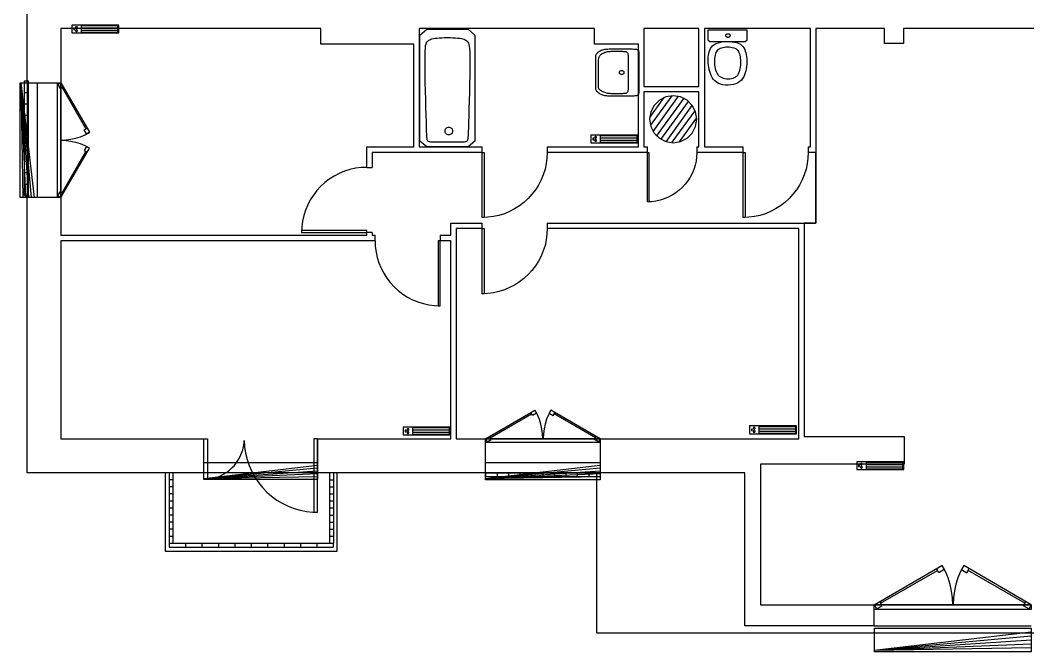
# Model space of a CAD drawing. Header units: millimetres. Extents: x -0.6 to 49.6, y -2.8 to 26.8.
# Drawn here: x -0.63 to 12.2, y -2.81 to 5.24 of the extents above; entities that cross this region are included whole.
import ezdxf
from ezdxf.enums import TextEntityAlignment as Align

# ---------------------------------------------------------------- set-up
doc = ezdxf.new("R2010")
doc.units = ezdxf.units.MM
for name, color, linetype in [('ABY_Dao_BATIM', 7, 'Continuous'), ('ABY_Equipement', 7, 'Continuous'), ('ABY_Ouverture', 124, 'Continuous'), ('ABY_Parois', 7, 'Continuous')]:
    doc.layers.add(name, color=color, linetype=linetype)

# ---------------------------------------------------------------- blocks, each defined once
blk = doc.blocks.new('OUV_ABY_D4_PPL01')
for p, q in [((-41.3, 99.6), (-50, 100)), ((-50, 100), (-50, 100)), ((-50, 100), (-50, 0)), ((-47, 100), (-50, 100)), ((-47, 0), (-47, 100)), ((-32.6, 98.5), (-41.3, 99.6)), ((-24.1, 96.6), (-32.6, 98.5)), ((-15.8, 94), (-24.1, 96.6)), ((-7.7, 90.6), (-15.8, 94)), ((0, 86.6), (-7.7, 90.6)), ((7.4, 81.9), (0, 86.6)), ((14.3, 76.6), (7.4, 81.9)), ((20.7, 70.7), (14.3, 76.6)), ((26.6, 64.3), (20.7, 70.7)), ((31.9, 57.4), (26.6, 64.3)), ((36.6, 50), (31.9, 57.4)), ((40.6, 42.3), (36.6, 50)), ((44, 34.2), (40.6, 42.3)), ((46.6, 25.9), (44, 34.2)), ((48.5, 17.4), (46.6, 25.9)), ((-50, 0), (-47, 0)), ((49.6, 8.7), (48.5, 17.4)), ((50, 0), (49.6, 8.7))]:
    blk.add_line(p, q)
at = {"flags": 1}
for tag, p in [('DATE_ETAT_EQU', (0, -3.7)), ('DATE_ETAT_VOL', (0, -4.4)), ('DATE_ETAT', (0, -3)), ('ETAT_EQU', (0, -3.4)), ('ETAT_VOL', (0, -4)), ('ETAT', (0, -2.8))]:
    blk.add_attdef(tag, text='', height=0.25, rotation=360, dxfattribs=at).set_placement(p, align=Align.MIDDLE_CENTER)
at = {"color": 0, "linetype": 'ByBlock', "lineweight": -2}
for tag, flags, p in [('NUMCOMP_OUV', 1, (0, -1.9)), ('NUMCOMP_EQU', 1, (0, -2.2)), ('NUMCOMP_VOL', 1, (0, -2.5)), ('OUVERTURE', 13, (0, -0.8)), ('LARGEUR', 5, (0, -1.4)), ('HAUTEUR', 5, (0, -1.6)), ('ALLEGE', 5, (0, -1.1)), ('VOLET', 1, (0, -0.6)), ('SSSC', 1, (0, -0.3))]:
    blk.add_attdef(tag, text='', height=0.25, dxfattribs=dict(at, flags=flags)).set_placement(p, align=Align.MIDDLE)
at = {"flags": 1}
blk.add_attdef('TYPEPORTE', (-1.1, -4.9), '', height=0.25, dxfattribs=at)
blk = doc.blocks.new('OUV_ABY_D0_POR01')
for p, q in [((-41.3, 99.6), (-50, 100)), ((-50, 100), (-50, 100)), ((-50, 100), (-50, 0)), ((-47, 100), (-50, 100)), ((-47, 0), (-47, 100)), ((-32.6, 98.5), (-41.3, 99.6)), ((-24.1, 96.6), (-32.6, 98.5)), ((-15.8, 94), (-24.1, 96.6)), ((-7.7, 90.6), (-15.8, 94)), ((0, 86.6), (-7.7, 90.6)), ((7.4, 81.9), (0, 86.6)), ((14.3, 76.6), (7.4, 81.9)), ((20.7, 70.7), (14.3, 76.6)), ((26.6, 64.3), (20.7, 70.7)), ((31.9, 57.4), (26.6, 64.3)), ((36.6, 50), (31.9, 57.4)), ((40.6, 42.3), (36.6, 50)), ((44, 34.2), (40.6, 42.3)), ((46.6, 25.9), (44, 34.2)), ((48.5, 17.4), (46.6, 25.9)), ((49.6, 8.7), (48.5, 17.4)), ((-50, 0), (-47, 0)), ((50, 0), (49.6, 8.7))]:
    blk.add_line(p, q)
at = {"flags": 1}
for tag, p in [('DATE_ETAT_EQU', (0, -3.7)), ('DATE_ETAT_VOL', (0, -4.4)), ('DATE_ETAT', (0, -3)), ('ETAT_EQU', (0, -3.4)), ('ETAT_VOL', (0, -4)), ('ETAT', (0, -2.8))]:
    blk.add_attdef(tag, text='', height=0.25, rotation=360, dxfattribs=at).set_placement(p, align=Align.MIDDLE_CENTER)
at = {"color": 0, "linetype": 'ByBlock', "lineweight": -2}
for tag, flags, p in [('NUMCOMP_OUV', 1, (0, -1.9)), ('NUMCOMP_EQU', 1, (0, -2.2)), ('NUMCOMP_VOL', 1, (0, -2.5)), ('OUVERTURE', 13, (0, -0.8)), ('LARGEUR', 5, (0, -1.4)), ('HAUTEUR', 5, (0, -1.6)), ('ALLEGE', 5, (0, -1.1)), ('VOLET', 1, (0, -0.6)), ('SSSC', 1, (0, -0.3))]:
    blk.add_attdef(tag, text='', height=0.25, dxfattribs=dict(at, flags=flags)).set_placement(p, align=Align.MIDDLE)
at = {"flags": 1}
blk.add_attdef('TYPEPORTE', (-1.1, -4.9), '', height=0.25, dxfattribs=at)
blk = doc.blocks.new('OUV_ABY_C0_POR10')
for p, q in [((-6.2, 0), (-5.8, 0)), ((-6.2, -4.39), (-6.2, 0)), ((-5.8, 0), (-5.8, -4.39)), ((5.8, 0), (5.8, -7.99)), ((6.2, 0), (5.8, 0)), ((6.2, -7.99), (6.2, 0)), ((-1.96, -1.2), (-1.87, -0.82)), ((-1.87, -0.82), (-1.82, -0.44)), ((-1.82, -0.44), (-1.8, -0.15)), ((-1.8, -0.17), (-1.75, -0.87)), ((-1.75, -0.87), (-1.65, -1.56)), ((-2.41, -2.25), (-2.23, -1.91)), ((-2.23, -1.91), (-2.08, -1.56)), ((-2.08, -1.56), (-1.96, -1.2)), ((-1.65, -1.56), (-1.48, -2.24)), ((-3.41, -3.41), (-3.13, -3.16)), ((-3.13, -3.16), (-2.86, -2.88)), ((-2.86, -2.88), (-2.63, -2.57)), ((-2.63, -2.57), (-2.41, -2.25)), ((-1.48, -2.24), (-1.26, -2.9)), ((-1.26, -2.9), (-0.98, -3.54)), ((-5.8, -4.39), (-6.2, -4.39)), ((-5.87, -4.39), (-5.49, -4.35)), ((-5.49, -4.35), (-5.12, -4.27)), ((-5.12, -4.27), (-4.75, -4.16)), ((-4.75, -4.16), (-4.39, -4.02)), ((-4.39, -4.02), (-4.05, -3.84)), ((-4.05, -3.84), (-3.72, -3.64)), ((-3.72, -3.64), (-3.41, -3.41)), ((-0.98, -3.54), (-0.64, -4.15)), ((-0.64, -4.15), (-0.25, -4.73)), ((-0.25, -4.73), (0.18, -5.27)), ((0.18, -5.27), (0.67, -5.78)), ((0.67, -5.78), (1.19, -6.24)), ((1.19, -6.24), (1.75, -6.65)), ((1.75, -6.65), (2.35, -7.01)), ((2.35, -7.01), (2.98, -7.32)), ((2.98, -7.32), (3.63, -7.58)), ((3.63, -7.58), (4.3, -7.77)), ((4.3, -7.77), (4.98, -7.91)), ((4.98, -7.91), (5.68, -7.98)), ((5.68, -7.98), (5.82, -7.99)), ((5.8, -7.99), (6.2, -7.99))]:
    blk.add_line(p, q)
at = {"color": 0, "linetype": 'ByBlock', "lineweight": -2}
for tag, flags, p in [('OUVERTURE', 13, (0, -0.83)), ('ALLEGE', 5, (0, -1.1)), ('VOLET', 1, (0, -0.56)), ('SSSC', 1, (0, -0.29)), ('NUMCOMP_OUV', 1, (0, -1.93)), ('NUMCOMP_EQU', 1, (0, -2.21)), ('LARGEUR', 5, (0, -1.37)), ('HAUTEUR', 5, (0, -1.64)), ('NUMCOMP_VOL', 1, (0, -2.48))]:
    blk.add_attdef(tag, text='', height=0.25, dxfattribs=dict(at, flags=flags)).set_placement(p, align=Align.MIDDLE)
at = {"flags": 1}
for tag, p in [('DATE_ETAT', (0, -3.05)), ('ETAT_EQU', (0, -3.38)), ('ETAT', (0, -2.77)), ('DATE_ETAT_EQU', (0, -3.71)), ('DATE_ETAT_VOL', (0, -4.37)), ('ETAT_VOL', (0, -4.04))]:
    blk.add_attdef(tag, text='', height=0.25, rotation=360, dxfattribs=at).set_placement(p, align=Align.MIDDLE_CENTER)
blk.add_attdef('TYPEPORTE', (-1.12, -4.91), '', height=0.25, dxfattribs=at)
blk = doc.blocks.new('VOL_ABY_B3_VOL01')
for p, q in [((-50, -15), (-50, 0)), ((-50, 0), (50, 0)), ((50, 0), (50, -12)), ((50, -2.5), (-50.1, -14.22)), ((50, -2.5), (-50.1, -14.22)), ((50, -5), (-50.08, -14.22)), ((50, -5), (-50.08, -14.22)), ((50, -7.5), (-50.06, -14.22)), ((50, -7.5), (-50.06, -14.22)), ((50, -10), (-50.04, -14.22)), ((50, -10), (-50.04, -14.22)), ((50, -12.5), (-50.02, -14.22)), ((50, -12.5), (-50.02, -14.22)), ((-50, -15), (-50, -12)), ((50, -12), (50, -15)), ((50, -15), (-50, -15))]:
    blk.add_line(p, q)
at = {"color": 0, "linetype": 'ByBlock', "lineweight": -2}
for tag, flags, p in [('PROFONDEUR', 5, (0, -1.07)), ('ANNEE_REN', 1, (0, -3.01)), ('NUMCOMP', 9, (0, -2.71)), ('ALTITUDE', 13, (0, -0.53)), ('LARGEUR', 5, (0, -0.8)), ('HAUTEUR', 5, (0, -1.34)), ('EQMUR', 9, (0, -1.88)), ('EQOUV', 9, (0, -2.16)), ('EQFAC', 9, (0, -1.61)), ('SSSC', 5, (0, -0.26)), ('QTE', 9, (0, -2.44))]:
    blk.add_attdef(tag, text='', height=0.25, dxfattribs=dict(at, flags=flags)).set_placement(p, align=Align.MIDDLE)
for tag, flags, p in [('DATE_ETAT', 1, (0, -3.57)), ('DUREE_VIE', 9, (-0.02, -3.87)), ('ETAT', 9, (0, -3.3))]:
    blk.add_attdef(tag, text='', height=0.25, rotation=360, dxfattribs=dict(flags=flags)).set_placement(p, align=Align.MIDDLE_CENTER)
blk = doc.blocks.new('OUV_ABY_B1_FEN02')
for p, q in [((-50, 0), (-7, 25)), ((-45.97, 1.02), (-9.82, 21.89)), ((-8.96, 20.4), (-10.46, 23)), ((-5.5, 22.4), (-8.96, 20.4)), ((-7, 25), (-5.5, 22.4)), ((-6.7, 25), (-6.77, 25.13)), ((-4.68, 21.13), (-6.7, 25)), ((-3.02, 17.1), (-4.68, 21.13)), ((4.98, 21.16), (3.31, 17.15)), ((7, 25), (4.98, 21.16)), ((7, 25), (5.5, 22.4)), ((5.5, 22.4), (8.96, 20.4)), ((50, 0), (7, 25)), ((8.96, 20.4), (10.46, 23)), ((45.97, 1.02), (9.82, 21.89)), ((-1.7, 12.94), (-3.02, 17.1)), ((-0.76, 8.68), (-1.7, 12.94)), ((1.99, 13.02), (1.04, 8.79)), ((3.31, 17.15), (1.99, 13.02)), ((-0.19, 4.36), (-0.76, 8.68)), ((1.04, 8.79), (0.46, 4.49)), ((-50, 0), (50, 0)), ((-50, -3), (-50, 0)), ((-50, 0), (-48.5, -2.6)), ((-45.04, -0.6), (-46.55, 2.01)), ((0, 0), (-0.19, 4.36)), ((0.46, 4.49), (0.26, 0.15)), ((0.26, 0.15), (0.26, 0)), ((45.04, -0.6), (46.55, 2.01)), ((50, 0), (48.5, -2.6)), ((50, 0), (50, -3)), ((50, -3), (-50, -3)), ((-48.5, -2.6), (-45.04, -0.6)), ((48.5, -2.6), (45.04, -0.6))]:
    blk.add_line(p, q)
at = {"flags": 1}
for tag, p in [('DATE_ETAT_EQU', (0, -3.71)), ('DATE_ETAT_VOL', (0, -4.37)), ('DATE_ETAT', (0, -3.05)), ('ETAT_EQU', (0, -3.38)), ('ETAT_VOL', (0, -4.04)), ('ETAT', (0, -2.77))]:
    blk.add_attdef(tag, text='', height=0.25, rotation=360, dxfattribs=at).set_placement(p, align=Align.MIDDLE_CENTER)
at = {"color": 0, "linetype": 'ByBlock', "lineweight": -2}
for tag, flags, p in [('NUMCOMP_OUV', 1, (0, -1.93)), ('NUMCOMP_EQU', 1, (0, -2.21)), ('NUMCOMP_VOL', 1, (0, -2.48)), ('OUVERTURE', 13, (0, -0.83)), ('LARGEUR', 5, (0, -1.37)), ('HAUTEUR', 5, (0, -1.64)), ('ALLEGE', 5, (0, -1.1)), ('VOLET', 1, (0, -0.56)), ('SSSC', 1, (0, -0.29))]:
    blk.add_attdef(tag, text='', height=0.25, dxfattribs=dict(at, flags=flags)).set_placement(p, align=Align.MIDDLE)
at = {"flags": 1}
blk.add_attdef('TYPEPORTE', (-1.12, -4.91), '', height=0.25, dxfattribs=at)
blk = doc.blocks.new('EQU_ABY_I0_BAI01')
for p, q in [((-20, 45), (-15, 50)), ((-20, -45), (-20, 45)), ((-15, 50), (15, 50)), ((15, 50), (20, 45)), ((20, 45), (20, -45)), ((-15.85, 36), (-15.59, 37.43)), ((-15.59, 37.43), (-15.28, 38.43)), ((-15.28, 38.43), (-14.91, 39.13)), ((-14.91, 39.13), (-14.5, 39.67)), ((-14.5, 39.67), (-14.04, 40.15)), ((-14.04, 40.15), (-13.5, 40.6)), ((-13.5, 40.6), (-12.87, 41.02)), ((-12.87, 41.02), (-12.13, 41.4)), ((-12.13, 41.4), (-11.24, 41.74)), ((-11.24, 41.74), (-10.19, 42.03)), ((-10.19, 42.03), (-8.95, 42.29)), ((-8.95, 42.29), (-7.5, 42.5)), ((-7.5, 42.5), (-5.83, 42.66)), ((-5.83, 42.66), (-3.98, 42.78)), ((-3.98, 42.78), (-2.02, 42.85)), ((-2.02, 42.85), (0, 42.88)), ((0, 42.88), (2.02, 42.85)), ((2.02, 42.85), (3.98, 42.78)), ((3.98, 42.78), (5.83, 42.66)), ((5.83, 42.66), (7.5, 42.5)), ((7.5, 42.5), (8.95, 42.29)), ((8.95, 42.29), (10.19, 42.03)), ((10.19, 42.03), (11.24, 41.73)), ((11.24, 41.73), (12.13, 41.38)), ((12.13, 41.38), (12.87, 40.98)), ((12.87, 40.98), (13.5, 40.53)), ((13.5, 40.53), (14.04, 40.04)), ((14.04, 40.04), (14.5, 39.5)), ((14.5, 39.5), (14.91, 38.89)), ((14.91, 38.89), (15.28, 38.11)), ((15.28, 38.11), (15.59, 37.02)), ((15.59, 37.02), (15.85, 35.5)), ((-16.3, 27.81), (-16.21, 31.32)), ((-16.21, 31.32), (-16.06, 34.01)), ((-16.06, 34.01), (-15.85, 36)), ((15.85, 35.5), (16.06, 33.42)), ((16.06, 33.42), (16.21, 30.64)), ((16.21, 30.64), (16.3, 27.04)), ((-16.33, 23.33), (-16.3, 27.81)), ((-16.3, 17.83), (-16.33, 23.33)), ((16.3, 27.04), (16.33, 22.5)), ((16.33, 22.5), (16.3, 16.94)), ((-16.22, 11.51), (-16.3, 17.83)), ((16.3, 16.94), (16.22, 10.58)), ((-16.1, 4.63), (-16.22, 11.51)), ((16.22, 10.58), (16.1, 3.68)), ((-15.96, -2.52), (-16.1, 4.63)), ((16.1, 3.68), (15.96, -3.48)), ((-15.8, -9.68), (-15.96, -2.52)), ((15.96, -3.48), (15.8, -10.63)), ((-15.63, -16.58), (-15.8, -9.68)), ((15.8, -10.63), (15.63, -17.51)), ((-15.47, -22.94), (-15.63, -16.58)), ((15.63, -17.51), (15.47, -23.83)), ((-15.33, -28.5), (-15.47, -22.94)), ((-15.22, -33.04), (-15.33, -28.5)), ((15.33, -29.33), (15.22, -33.81)), ((15.47, -23.83), (15.33, -29.33)), ((-15.13, -36.63), (-15.22, -33.04)), ((-15.04, -39.39), (-15.13, -36.63)), ((-1.75, -36.5), (-1.7, -35.85)), ((-1.7, -37.15), (-1.75, -36.5)), ((-1.7, -35.85), (-1.56, -35.22)), ((-1.56, -35.22), (-1.33, -34.65)), ((-1.33, -34.65), (-1, -34.17)), ((-1, -34.17), (-0.58, -33.78)), ((-0.58, -33.78), (-0.09, -33.51)), ((-0.09, -33.51), (0.44, -33.35)), ((0.44, -33.35), (1, -33.29)), ((1, -33.29), (1.56, -33.35)), ((1.56, -33.35), (2.09, -33.51)), ((2.09, -33.51), (2.58, -33.78)), ((2.58, -33.78), (3, -34.17)), ((3, -34.17), (3.33, -34.65)), ((3.33, -34.65), (3.56, -35.22)), ((3.56, -35.22), (3.7, -35.85)), ((3.7, -35.85), (3.75, -36.5)), ((3.75, -36.5), (3.7, -37.15)), ((15.22, -33.81), (15.13, -37.32)), ((-14.94, -41.44), (-15.04, -39.39)), ((-14.81, -42.9), (-14.94, -41.44)), ((-14.65, -43.9), (-14.81, -42.9)), ((-14.44, -44.56), (-14.65, -43.9)), ((-1.56, -37.78), (-1.7, -37.15)), ((-1.33, -38.35), (-1.56, -37.78)), ((-1, -38.83), (-1.33, -38.35)), ((-0.58, -39.22), (-1, -38.83)), ((-0.09, -39.49), (-0.58, -39.22)), ((0.44, -39.65), (-0.09, -39.49)), ((1, -39.71), (0.44, -39.65)), ((1.56, -39.65), (1, -39.71)), ((2.09, -39.49), (1.56, -39.65)), ((2.58, -39.22), (2.09, -39.49)), ((3, -38.83), (2.58, -39.22)), ((3.33, -38.35), (3, -38.83)), ((3.56, -37.78), (3.33, -38.35)), ((3.7, -37.15), (3.56, -37.78)), ((14.81, -43.31), (14.65, -44.22)), ((14.94, -41.94), (14.81, -43.31)), ((15.04, -39.98), (14.94, -41.94)), ((15.13, -37.32), (15.04, -39.98)), ((-15, -50), (-20, -45)), ((15, -50), (-15, -50)), ((-14.17, -45), (-14.44, -44.56)), ((-13.81, -45.33), (-14.17, -45)), ((-13.36, -45.58), (-13.81, -45.33)), ((-12.79, -45.76), (-13.36, -45.58)), ((-12.08, -45.88), (-12.79, -45.76)), ((-11.22, -45.95), (-12.08, -45.88)), ((-10.18, -45.98), (-11.22, -45.95)), ((-8.95, -46), (-10.18, -45.98)), ((-7.5, -46), (-8.95, -46)), ((-5.83, -46), (-7.5, -46)), ((-3.98, -46), (-5.83, -46)), ((-2.02, -46), (-3.98, -46)), ((0, -46), (-2.02, -46)), ((2.02, -46), (0, -46)), ((3.98, -46), (2.02, -46)), ((5.83, -46), (3.98, -46)), ((7.5, -46), (5.83, -46)), ((8.95, -46), (7.5, -46)), ((10.18, -45.99), (8.95, -46)), ((11.22, -45.96), (10.18, -45.99)), ((12.08, -45.9), (11.22, -45.96)), ((12.79, -45.8), (12.08, -45.9)), ((13.36, -45.65), (12.79, -45.8)), ((13.81, -45.44), (13.36, -45.65)), ((14.17, -45.17), (13.81, -45.44)), ((14.44, -44.79), (14.17, -45.17)), ((14.65, -44.22), (14.44, -44.79)), ((20, -45), (15, -50))]:
    blk.add_line(p, q)
at = {"color": 0, "linetype": 'ByBlock', "lineweight": -2}
for tag, flags, p in [('PROFONDEUR', 5, (0, -1.07)), ('ANNEE_REN', 1, (0, -3.01)), ('NUMCOMP', 9, (0, -2.71)), ('ALTITUDE', 13, (0, -0.53)), ('LARGEUR', 5, (0, -0.8)), ('HAUTEUR', 5, (0, -1.34)), ('EQMUR', 9, (0, -1.88)), ('EQOUV', 9, (0, -2.16)), ('EQFAC', 9, (0, -1.61)), ('SSSC', 5, (0, -0.26)), ('QTE', 9, (0, -2.44))]:
    blk.add_attdef(tag, text='', height=0.25, dxfattribs=dict(at, flags=flags)).set_placement(p, align=Align.MIDDLE)
for tag, flags, p in [('DATE_ETAT', 1, (0, -3.57)), ('DUREE_VIE', 9, (-0.02, -3.87)), ('ETAT', 9, (0, -3.3))]:
    blk.add_attdef(tag, text='', height=0.25, rotation=360, dxfattribs=dict(flags=flags)).set_placement(p, align=Align.MIDDLE_CENTER)
blk = doc.blocks.new('EQU_ABY_I0_LAV01')
for p, q in [((-48.9, 27.6), (-48.3, 28.3)), ((-48.3, 28.3), (-47.6, 28.9)), ((-47.6, 28.9), (-46.6, 29.3)), ((-46.6, 29.3), (-45.2, 29.6)), ((-45.2, 29.6), (-43.3, 29.8)), ((-43.3, 29.8), (-40.8, 29.9)), ((-40.8, 29.9), (-37.5, 30)), ((-37.5, 30), (-33.4, 30)), ((-33.4, 30), (-28.3, 30)), ((-28.3, 30), (-22.2, 30)), ((-22.2, 30), (-15.3, 30)), ((-15.3, 30), (-7.8, 30)), ((-7.8, 30), (0, 30)), ((0, 30), (7.8, 30)), ((7.8, 30), (15.3, 30)), ((15.3, 30), (22.2, 30)), ((22.2, 30), (28.3, 30)), ((28.3, 30), (33.4, 30)), ((33.4, 30), (37.5, 30)), ((37.5, 30), (40.8, 29.9)), ((40.8, 29.9), (43.3, 29.8)), ((43.3, 29.8), (45.2, 29.6)), ((45.2, 29.6), (46.6, 29.3)), ((46.6, 29.3), (47.6, 28.9)), ((47.6, 28.9), (48.3, 28.3)), ((48.3, 28.3), (48.9, 27.6)), ((-50, 21.1), (-49.9, 22.9)), ((-50, 19), (-50, 21.1)), ((-50, 16.7), (-50, 19)), ((-50, 14), (-50, 16.7)), ((-50, 11.1), (-50, 14)), ((-49.9, 22.9), (-49.8, 24.4)), ((-49.8, 24.4), (-49.6, 25.7)), ((-49.6, 25.7), (-49.3, 26.7)), ((-49.3, 26.7), (-48.9, 27.6)), ((-42.6, 13.9), (-41.6, 14.3)), ((-41.6, 14.3), (-40.3, 14.6)), ((-40.3, 14.6), (-38.5, 14.8)), ((-38.5, 14.8), (-36.2, 14.9)), ((-36.2, 14.9), (-33.3, 15)), ((-33.3, 15), (-29.5, 15)), ((-29.5, 15), (-25, 15)), ((-25, 15), (-19.6, 15)), ((-19.6, 15), (-13.4, 15)), ((-13.4, 15), (-6.8, 15)), ((-6.8, 15), (0, 15)), ((0, 15), (6.8, 15)), ((6.8, 15), (13.4, 15)), ((13.4, 15), (19.6, 15)), ((19.6, 15), (25, 15)), ((25, 15), (29.5, 15)), ((29.5, 15), (33.3, 15)), ((33.3, 15), (36.2, 14.9)), ((36.2, 14.9), (38.5, 14.8)), ((38.5, 14.8), (40.3, 14.6)), ((40.3, 14.6), (41.6, 14.3)), ((41.6, 14.3), (42.6, 13.9)), ((48.9, 27.6), (49.3, 26.7)), ((49.3, 26.7), (49.6, 25.7)), ((49.6, 25.7), (49.8, 24.4)), ((49.8, 24.4), (49.9, 22.9)), ((49.9, 22.9), (50, 21.1)), ((50, 21.1), (50, 19)), ((50, 19), (50, 16.7)), ((50, 16.7), (50, 14)), ((50, 14), (50, 11.1)), ((-50, 8.1), (-50, 11.1)), ((-50, 5), (-50, 8.1)), ((-50, 1.9), (-50, 5)), ((-50, -1.1), (-50, 1.9)), ((-45, 7.4), (-44.9, 8.6)), ((-45, 6.1), (-45, 7.4)), ((-45, 4.8), (-45, 6.1)), ((-45, 3.5), (-45, 4.8)), ((-45, 2.2), (-45, 3.5)), ((-45, 0.8), (-45, 2.2)), ((-45, -0.5), (-45, 0.8)), ((-44.9, 8.6), (-44.8, 9.8)), ((-44.8, 9.8), (-44.6, 10.8)), ((-44.6, 10.8), (-44.3, 11.8)), ((-44.3, 11.8), (-43.9, 12.6)), ((-43.9, 12.6), (-43.3, 13.3)), ((-43.3, 13.3), (-42.6, 13.9)), ((-3.4, 7.1), (-3.6, 6)), ((-3.6, 6), (-3.4, 4.9)), ((-2.9, 8.1), (-3.4, 7.1)), ((-3.4, 4.9), (-2.9, 3.9)), ((-2.1, 8.9), (-2.9, 8.1)), ((-2.9, 3.9), (-2.1, 3.1)), ((-1.1, 9.4), (-2.1, 8.9)), ((-2.1, 3.1), (-1.1, 2.6)), ((0, 9.6), (-1.1, 9.4)), ((-1.1, 2.6), (0, 2.4)), ((1.1, 9.4), (0, 9.6)), ((0, 2.4), (1.1, 2.6)), ((2.1, 8.9), (1.1, 9.4)), ((1.1, 2.6), (2.1, 3.1)), ((2.9, 8.1), (2.1, 8.9)), ((2.1, 3.1), (2.9, 3.9)), ((3.4, 7.1), (2.9, 8.1)), ((2.9, 3.9), (3.4, 4.9)), ((3.6, 6), (3.4, 7.1)), ((3.4, 4.9), (3.6, 6)), ((3.6, 6), (3.6, 6)), ((42.6, 13.9), (43.3, 13.3)), ((43.3, 13.3), (43.9, 12.6)), ((43.9, 12.6), (44.3, 11.8)), ((44.3, 11.8), (44.6, 10.8)), ((44.6, 10.8), (44.8, 9.8)), ((44.8, 9.8), (44.9, 8.6)), ((44.9, 8.6), (45, 7.4)), ((45, 7.4), (45, 6.1)), ((45, 6.1), (45, 4.8)), ((45, 4.8), (45, 3.5)), ((45, 3.5), (45, 2.2)), ((45, 2.2), (45, 0.8)), ((45, 0.8), (45, -0.5)), ((50, 11.1), (50, 8.1)), ((50, 8.1), (50, 5)), ((50, 5), (50, 1.9)), ((50, 1.9), (50, -1.1)), ((-50, -4), (-50, -1.1)), ((-50, -6.7), (-50, -4)), ((-50, -9), (-50, -6.7)), ((-50, -11.1), (-50, -9)), ((-49.9, -12.9), (-50, -11.1)), ((-49.8, -14.6), (-49.9, -12.9)), ((-45, -1.8), (-45, -0.5)), ((-45, -3.2), (-45, -1.8)), ((-45, -4.5), (-45, -3.2)), ((-45, -5.8), (-45, -4.5)), ((-45, -7.1), (-45, -5.8)), ((-45, -8.4), (-45, -7.1)), ((-44.9, -9.7), (-45, -8.4)), ((-44.8, -11), (-44.9, -9.7)), ((-44.6, -12.2), (-44.8, -11)), ((-44.4, -13.5), (-44.6, -12.2)), ((-44, -14.8), (-44.4, -13.5)), ((44.3, -13.5), (43.9, -14.8)), ((44.6, -12.2), (44.3, -13.5)), ((44.8, -11), (44.6, -12.2)), ((44.9, -9.7), (44.8, -11)), ((45, -8.4), (44.9, -9.7)), ((45, -0.5), (45, -1.8)), ((45, -1.8), (45, -3.2)), ((45, -3.2), (45, -4.5)), ((45, -4.5), (45, -5.8)), ((45, -5.8), (45, -7.1)), ((45, -7.1), (45, -8.4)), ((49.9, -12.9), (49.8, -14.6)), ((50, -11.1), (49.9, -12.9)), ((50, -1.1), (50, -4)), ((50, -4), (50, -6.7)), ((50, -6.7), (50, -9)), ((50, -9), (50, -11.1)), ((-49.6, -16.1), (-49.8, -14.6)), ((-49.4, -17.5), (-49.6, -16.1)), ((-49, -18.7), (-49.4, -17.5)), ((-48.5, -20), (-49, -18.7)), ((-47.9, -21.2), (-48.5, -20)), ((-47.1, -22.5), (-47.9, -21.2)), ((-46.2, -23.7), (-47.1, -22.5)), ((-45.3, -24.8), (-46.2, -23.7)), ((-44.2, -25.8), (-45.3, -24.8)), ((-43.1, -26.8), (-44.2, -25.8)), ((-43.5, -16), (-44, -14.8)), ((-42.9, -17.2), (-43.5, -16)), ((-41.9, -27.6), (-43.1, -26.8)), ((-42.1, -18.5), (-42.9, -17.2)), ((-41.2, -19.7), (-42.1, -18.5)), ((-40.7, -28.3), (-41.9, -27.6)), ((-40.3, -20.8), (-41.2, -19.7)), ((-39.2, -21.8), (-40.3, -20.8)), ((-38.1, -22.8), (-39.2, -21.8)), ((-36.9, -23.6), (-38.1, -22.8)), ((-35.7, -24.3), (-36.9, -23.6)), ((-34.4, -24.9), (-35.7, -24.3)), ((-33, -25.3), (-34.4, -24.9)), ((-31.4, -25.6), (-33, -25.3)), ((-29.4, -25.8), (-31.4, -25.6)), ((-27.1, -25.9), (-29.4, -25.8)), ((-24.3, -26), (-27.1, -25.9)), ((-20.9, -26), (-24.3, -26)), ((-16.8, -26), (-20.9, -26)), ((-12.1, -26), (-16.8, -26)), ((-6.7, -26), (-12.1, -26)), ((-1, -26), (-6.7, -26)), ((4.8, -26), (-1, -26)), ((10.5, -26), (4.8, -26)), ((15.9, -26), (10.5, -26)), ((20.8, -26), (15.9, -26)), ((25, -26), (20.8, -26)), ((28.3, -26), (25, -26)), ((30.8, -26), (28.3, -26)), ((32.7, -25.9), (30.8, -26)), ((34, -25.8), (32.7, -25.9)), ((34.9, -25.6), (34, -25.8)), ((35.5, -25.3), (34.9, -25.6)), ((36.1, -24.9), (35.5, -25.3)), ((36.7, -24.3), (36.1, -24.9)), ((37.4, -23.6), (36.7, -24.3)), ((38.2, -22.8), (37.4, -23.6)), ((39.1, -21.8), (38.2, -22.8)), ((40, -20.8), (39.1, -21.8)), ((40.9, -19.7), (40, -20.8)), ((41.2, -27.6), (40, -28.3)), ((41.8, -18.5), (40.9, -19.7)), ((42.5, -26.8), (41.2, -27.6)), ((42.6, -17.2), (41.8, -18.5)), ((43.7, -25.8), (42.5, -26.8)), ((43.3, -16), (42.6, -17.2)), ((43.9, -14.8), (43.3, -16)), ((44.8, -24.8), (43.7, -25.8)), ((45.8, -23.7), (44.8, -24.8)), ((46.8, -22.5), (45.8, -23.7)), ((47.6, -21.2), (46.8, -22.5)), ((48.3, -20), (47.6, -21.2)), ((48.9, -18.7), (48.3, -20)), ((49.3, -17.5), (48.9, -18.7)), ((49.6, -16.1), (49.3, -17.5)), ((49.8, -14.6), (49.6, -16.1)), ((-39.4, -28.9), (-40.7, -28.3)), ((-38, -29.3), (-39.4, -28.9)), ((-36.4, -29.6), (-38, -29.3)), ((-34.4, -29.8), (-36.4, -29.6)), ((-32.1, -29.9), (-34.4, -29.8)), ((-29.3, -30), (-32.1, -29.9)), ((-25.9, -30), (-29.3, -30)), ((-21.8, -30), (-25.9, -30)), ((-17, -30), (-21.8, -30)), ((-11.7, -30), (-17, -30)), ((-5.9, -30), (-11.7, -30)), ((0, -30), (-5.9, -30)), ((5.9, -30), (0, -30)), ((11.6, -30), (5.9, -30)), ((16.9, -30), (11.6, -30)), ((21.7, -30), (16.9, -30)), ((25.7, -30), (21.7, -30)), ((29, -30), (25.7, -30)), ((31.7, -29.9), (29, -30)), ((34, -29.8), (31.7, -29.9)), ((35.8, -29.6), (34, -29.8)), ((37.4, -29.3), (35.8, -29.6)), ((38.7, -28.9), (37.4, -29.3)), ((40, -28.3), (38.7, -28.9))]:
    blk.add_line(p, q)
at = {"color": 0, "linetype": 'ByBlock', "lineweight": -2}
for tag, flags, p in [('PROFONDEUR', 5, (0, -1.1)), ('ANNEE_REN', 1, (0, -3)), ('NUMCOMP', 9, (0, -2.7)), ('ALTITUDE', 13, (0, -0.5)), ('LARGEUR', 5, (0, -0.8)), ('HAUTEUR', 5, (0, -1.3)), ('EQMUR', 9, (0, -1.9)), ('EQOUV', 9, (0, -2.2)), ('EQFAC', 9, (0, -1.6)), ('SSSC', 5, (0, -0.3)), ('QTE', 9, (0, -2.4))]:
    blk.add_attdef(tag, text='', height=0.25, dxfattribs=dict(at, flags=flags)).set_placement(p, align=Align.MIDDLE)
for tag, flags, p in [('DATE_ETAT', 1, (0, -3.6)), ('DUREE_VIE', 9, (0, -3.9)), ('ETAT', 9, (0, -3.3))]:
    blk.add_attdef(tag, text='', height=0.25, rotation=360, dxfattribs=dict(flags=flags)).set_placement(p, align=Align.MIDDLE_CENTER)
blk = doc.blocks.new('EQU_ABY_I0_WCA01')
for p, q in [((-30, 50), (-30, 33)), ((30, 50), (-30, 50)), ((30, 33), (30, 50)), ((-30, 33), (-27, 30)), ((-2.7, 41.2), (-2.5, 41.8)), ((-2.7, 40.5), (-2.7, 41.2)), ((-2.7, 39.8), (-2.7, 40.5)), ((-2.5, 39.2), (-2.7, 39.8)), ((-2.5, 41.8), (-2.2, 42.3)), ((-2.2, 38.7), (-2.5, 39.2)), ((-2.2, 42.3), (-1.8, 42.8)), ((-1.8, 38.2), (-2.2, 38.7)), ((-1.8, 42.8), (-1.4, 43.2)), ((-1.4, 37.8), (-1.8, 38.2)), ((-1.4, 43.2), (-0.8, 43.5)), ((-0.8, 37.5), (-1.4, 37.8)), ((-0.8, 43.5), (-0.2, 43.7)), ((-0.2, 37.3), (-0.8, 37.5)), ((-0.2, 43.7), (0.5, 43.7)), ((0.5, 37.3), (-0.2, 37.3)), ((0.5, 43.7), (1.1, 43.7)), ((1.1, 37.3), (0.5, 37.3)), ((1.1, 43.7), (1.8, 43.5)), ((1.8, 37.5), (1.1, 37.3)), ((1.8, 43.5), (2.3, 43.2)), ((2.3, 37.8), (1.8, 37.5)), ((2.3, 43.2), (2.8, 42.8)), ((2.8, 38.2), (2.3, 37.8)), ((2.8, 42.8), (3.2, 42.3)), ((3.2, 38.7), (2.8, 38.2)), ((3.2, 42.3), (3.5, 41.8)), ((3.5, 39.2), (3.2, 38.7)), ((3.5, 41.8), (3.7, 41.2)), ((3.7, 39.8), (3.5, 39.2)), ((3.7, 41.2), (3.7, 40.5)), ((3.7, 40.5), (3.7, 39.8)), ((27, 30), (30, 33)), ((-27.3, 14.5), (-26.2, 17.2)), ((-27, 30), (27, 30)), ((-26.2, 17.2), (-24.8, 19.7)), ((-24.8, 19.7), (-23.1, 22)), ((-23.1, 22), (-21.1, 24)), ((-21.1, 24), (-18.7, 25.8)), ((-18.7, 25.8), (-15.8, 27.2)), ((-15.8, 27.2), (-12.5, 28.4)), ((-15.5, 13.9), (-14.3, 15.5)), ((-14.3, 15.5), (-12.9, 16.8)), ((-12.9, 16.8), (-11.2, 17.9)), ((-12.5, 28.4), (-8.8, 29.2)), ((-11.2, 17.9), (-9.3, 18.8)), ((-9.3, 18.8), (-7.2, 19.5)), ((-8.8, 29.2), (-4.9, 29.8)), ((-7.2, 19.5), (-4.9, 20)), ((-4.9, 29.8), (-0.9, 30)), ((-4.9, 20), (-2.5, 20.4)), ((-2.5, 20.4), (0, 20.5)), ((-0.9, 30), (3.2, 30)), ((0, 20.5), (2.5, 20.4)), ((2.5, 20.4), (4.9, 20)), ((3.2, 30), (7.1, 29.6)), ((4.9, 20), (7.2, 19.5)), ((7.1, 29.6), (10.8, 28.9)), ((7.2, 19.5), (9.3, 18.8)), ((9.3, 18.8), (11.2, 17.9)), ((10.8, 28.9), (14.2, 27.9)), ((11.2, 17.9), (12.9, 16.8)), ((12.9, 16.8), (14.3, 15.5)), ((14.2, 27.9), (17.1, 26.5)), ((14.3, 15.5), (15.5, 13.9)), ((17.1, 26.5), (19.6, 24.9)), ((19.6, 24.9), (21.7, 23)), ((21.7, 23), (23.5, 20.8)), ((23.5, 20.8), (25, 18.4)), ((25, 18.4), (26.2, 15.7)), ((26.2, 15.7), (27.1, 12.9)), ((-29.7, -1.4), (-29.5, 2)), ((-29.5, 2), (-29.2, 5.4)), ((-29.2, 5.4), (-28.7, 8.6)), ((-28.7, 8.6), (-28.1, 11.6)), ((-28.1, 11.6), (-27.3, 14.5)), ((-19.4, 0), (-19.1, 2.8)), ((-19.1, 2.8), (-18.7, 5.5)), ((-18.7, 5.5), (-18.1, 7.9)), ((-18.1, 7.9), (-17.4, 10.2)), ((-17.4, 10.2), (-16.5, 12.1)), ((-16.5, 12.1), (-15.5, 13.9)), ((15.5, 13.9), (16.5, 12.1)), ((16.5, 12.1), (17.4, 10.2)), ((17.4, 10.2), (18.1, 7.9)), ((18.1, 7.9), (18.7, 5.5)), ((18.7, 5.5), (19.1, 2.8)), ((19.1, 2.8), (19.4, 0)), ((27.1, 12.9), (27.9, 9.9)), ((27.9, 9.9), (28.5, 6.7)), ((28.5, 6.7), (29, 3.3)), ((29, 3.3), (29.3, -0.1)), ((-29.7, -5), (-29.7, -1.4)), ((-29.5, -8.6), (-29.7, -5)), ((-29.2, -12.3), (-29.5, -8.6)), ((-28.7, -16), (-29.2, -12.3)), ((-19.6, -3), (-19.4, 0)), ((-19.6, -6.1), (-19.6, -3)), ((-19.6, -9.2), (-19.6, -6.1)), ((-19.4, -12.3), (-19.6, -9.2)), ((-19, -15.4), (-19.4, -12.3)), ((-18.5, -18.3), (-19, -15.4)), ((19.2, -15.4), (18.8, -18.3)), ((19.5, -12.3), (19.2, -15.4)), ((19.4, 0), (19.6, -3)), ((19.6, -9.2), (19.5, -12.3)), ((19.6, -3), (19.7, -6.1)), ((19.7, -6.1), (19.6, -9.2)), ((29, -14.7), (28.5, -18.5)), ((29.3, -11), (29, -14.7)), ((29.3, -0.1), (29.5, -3.7)), ((29.5, -7.3), (29.3, -11)), ((29.5, -3.7), (29.5, -7.3)), ((-28.1, -19.7), (-28.7, -16)), ((-27.3, -23.5), (-28.1, -19.7)), ((-26.3, -27.1), (-27.3, -23.5)), ((-25.1, -30.7), (-26.3, -27.1)), ((-23.6, -34), (-25.1, -30.7)), ((-17.9, -21.1), (-18.5, -18.3)), ((-17.1, -23.8), (-17.9, -21.1)), ((-16.1, -26.2), (-17.1, -23.8)), ((-15, -28.4), (-16.1, -26.2)), ((-13.7, -30.4), (-15, -28.4)), ((-12.2, -32.2), (-13.7, -30.4)), ((14.9, -30.4), (13.5, -32.2)), ((16, -28.4), (14.9, -30.4)), ((16.9, -26.2), (16, -28.4)), ((17.7, -23.8), (16.9, -26.2)), ((18.3, -21.1), (17.7, -23.8)), ((18.8, -18.3), (18.3, -21.1)), ((26, -29.5), (24.7, -32.9)), ((27.1, -25.9), (26, -29.5)), ((27.9, -22.2), (27.1, -25.9)), ((28.5, -18.5), (27.9, -22.2)), ((-21.8, -37.1), (-23.6, -34)), ((-19.7, -40), (-21.8, -37.1)), ((-17.2, -42.4), (-19.7, -40)), ((-14.2, -44.4), (-17.2, -42.4)), ((-10.9, -46), (-14.2, -44.4)), ((-10.4, -33.7), (-12.2, -32.2)), ((-7.1, -47.1), (-10.9, -46)), ((-8.5, -35), (-10.4, -33.7)), ((-6.3, -36), (-8.5, -35)), ((-4, -36.7), (-6.3, -36)), ((-1.5, -37.1), (-4, -36.7)), ((1, -37.2), (-1.5, -37.1)), ((3.4, -37.1), (1, -37.2)), ((5.8, -36.7), (3.4, -37.1)), ((8.1, -36), (5.8, -36.7)), ((10.2, -35), (8.1, -36)), ((12.5, -45.5), (8.8, -46.7)), ((12, -33.7), (10.2, -35)), ((13.5, -32.2), (12, -33.7)), ((15.8, -43.8), (12.5, -45.5)), ((18.6, -41.6), (15.8, -43.8)), ((21, -39), (18.6, -41.6)), ((23, -36.1), (21, -39)), ((24.7, -32.9), (23, -36.1)), ((-3.2, -47.7), (-7.1, -47.1)), ((0.9, -47.8), (-3.2, -47.7)), ((4.9, -47.5), (0.9, -47.8)), ((8.8, -46.7), (4.9, -47.5))]:
    blk.add_line(p, q)
at = {"color": 0, "linetype": 'ByBlock', "lineweight": -2}
for tag, flags, p in [('PROFONDEUR', 5, (0, -1.1)), ('ANNEE_REN', 1, (0, -3)), ('NUMCOMP', 9, (0, -2.7)), ('ALTITUDE', 13, (0, -0.5)), ('LARGEUR', 5, (0, -0.8)), ('HAUTEUR', 5, (0, -1.3)), ('EQMUR', 9, (0, -1.9)), ('EQOUV', 9, (0, -2.2)), ('EQFAC', 9, (0, -1.6)), ('SSSC', 5, (0, -0.3)), ('QTE', 9, (0, -2.4))]:
    blk.add_attdef(tag, text='', height=0.25, dxfattribs=dict(at, flags=flags)).set_placement(p, align=Align.MIDDLE)
for tag, flags, p in [('DATE_ETAT', 1, (0, -3.6)), ('DUREE_VIE', 9, (0, -3.9)), ('ETAT', 9, (0, -3.3))]:
    blk.add_attdef(tag, text='', height=0.25, rotation=360, dxfattribs=dict(flags=flags)).set_placement(p, align=Align.MIDDLE_CENTER)
blk = doc.blocks.new('EQU_ABY_I2_ECS02')
for p, q in [((-2.39, 0.3), (-0.89, 2.36)), ((-2.3, -0.56), (-0.05, 2.54)), ((-2.04, -1.16), (0.59, 2.48)), ((-1.67, -1.63), (1.16, 2.27)), ((-0.71, 2.42), (-1.39, 2.08)), ((0.04, 2.54), (-0.71, 2.42)), ((0.79, 2.42), (0.04, 2.54)), ((1.47, 2.08), (0.79, 2.42)), ((-1.93, 1.54), (-2.28, 0.86)), ((-1.39, 2.08), (-1.93, 1.54)), ((-1.22, -1.98), (1.64, 1.95)), ((-0.69, -2.22), (2.02, 1.52)), ((2.01, 1.54), (1.47, 2.08)), ((2.36, 0.86), (2.01, 1.54)), ((-2.28, 0.86), (-2.4, 0.1)), ((-2.4, 0.1), (-2.28, -0.65)), ((-0.06, -2.28), (2.3, 0.97)), ((0.67, -2.25), (2.47, 0.24)), ((2.48, 0.1), (2.36, 0.86)), ((2.36, -0.65), (2.48, 0.1)), ((2.48, 0.1), (2.48, 0.1)), ((-2.28, -0.65), (-1.93, -1.33)), ((2.01, -1.33), (2.36, -0.65)), ((-1.93, -1.33), (-1.39, -1.87)), ((-1.39, -1.87), (-0.71, -2.21)), ((0.79, -2.21), (1.47, -1.87)), ((1.47, -1.87), (2.01, -1.33)), ((-0.71, -2.21), (0.04, -2.33)), ((0.04, -2.33), (0.79, -2.21))]:
    blk.add_line(p, q)
at = {"color": 0, "linetype": 'ByBlock', "lineweight": -2}
for tag, flags, p in [('PROFONDEUR', 5, (0, -1.07)), ('ALTITUDE', 13, (0, -0.53)), ('LARGEUR', 5, (0, -0.8)), ('SSSC', 5, (0, -0.26)), ('HAUTEUR', 5, (0, -1.34)), ('EQMUR', 9, (0, -1.88)), ('EQOUV', 9, (0, -2.16)), ('EQFAC', 9, (0, -1.61)), ('ANNEE_REN', 1, (0, -3.01)), ('NUMCOMP', 9, (0, -2.71)), ('QTE', 9, (0, -2.44))]:
    blk.add_attdef(tag, text='', height=0.25, dxfattribs=dict(at, flags=flags)).set_placement(p, align=Align.MIDDLE)
for tag, flags, p in [('DATE_ETAT', 1, (0, -3.57)), ('DUREE_VIE', 9, (-0.02, -3.87)), ('ETAT', 9, (0, -3.3))]:
    blk.add_attdef(tag, text='', height=0.25, rotation=360, dxfattribs=dict(flags=flags)).set_placement(p, align=Align.MIDDLE_CENTER)
blk = doc.blocks.new('EQU_ABY_J0_GCT02')
for p, q in [((50, 20), (-50, 20)), ((-50, 20), (-50, 0)), ((-50, 0), (50, 0)), ((-44, 12), (-46, 12)), ((-46, 12), (-46, 8)), ((-46, 10), (-44, 10)), ((-46, 8), (-44, 8)), ((-44, 8), (-44, 12)), ((-41.9, 14.6), (-42, 14)), ((-42, 14), (-41.9, 13.4)), ((-41.9, 6.6), (-42, 6)), ((-42, 6), (-41.9, 5.4)), ((-41.6, 15.2), (-41.9, 14.6)), ((-41.9, 13.4), (-41.6, 12.8)), ((-41.6, 7.2), (-41.9, 6.6)), ((-41.9, 5.4), (-41.6, 4.8)), ((-41.2, 15.6), (-41.6, 15.2)), ((-41.6, 12.8), (-41.2, 12.4)), ((-41.2, 7.6), (-41.6, 7.2)), ((-41.6, 4.8), (-41.2, 4.4)), ((-40.6, 15.9), (-41.2, 15.6)), ((-41.2, 12.4), (-40.6, 12.1)), ((-40.6, 7.9), (-41.2, 7.6)), ((-41.2, 4.4), (-40.6, 4.1)), ((-40, 16), (-40.6, 15.9)), ((-40.6, 12.1), (-40, 12)), ((-40, 8), (-40.6, 7.9)), ((-40.6, 4.1), (-40, 4)), ((-39.4, 15.9), (-40, 16)), ((-40, 12), (-39.4, 12.1)), ((-39.4, 7.9), (-40, 8)), ((-40, 4), (-39.4, 4.1)), ((-38.8, 15.6), (-39.4, 15.9)), ((-39.4, 12.1), (-38.8, 12.4)), ((-38.8, 7.6), (-39.4, 7.9)), ((-39.4, 4.1), (-38.8, 4.4)), ((-38.4, 15.2), (-38.8, 15.6)), ((-38.8, 12.4), (-38.4, 12.8)), ((-38.4, 7.2), (-38.8, 7.6)), ((-38.8, 4.4), (-38.4, 4.8)), ((-38.1, 14.6), (-38.4, 15.2)), ((-38.4, 12.8), (-38.1, 13.4)), ((-38.1, 6.6), (-38.4, 7.2)), ((-38.4, 4.8), (-38.1, 5.4)), ((-38, 14), (-38.1, 14.6)), ((-38.1, 13.4), (-38, 14)), ((-38, 6), (-38.1, 6.6)), ((-38.1, 5.4), (-38, 6)), ((-38, 14), (-38, 14)), ((-38, 6), (-38, 6)), ((-30, 18), (-30, 2)), ((48, 18), (-30, 18)), ((48, 12), (-30, 12)), ((48, 6), (-30, 6)), ((-30, 2), (48, 2)), ((48, 2), (48, 18)), ((48, 9), (48, 9)), ((48, 9), (48, 9)), ((50, 0), (50, 20))]:
    blk.add_line(p, q)
at = {"color": 0, "linetype": 'ByBlock', "lineweight": -2}
for tag, flags, p in [('PROFONDEUR', 5, (0, -1.1)), ('ANNEE_REN', 1, (0, -3)), ('NUMCOMP', 9, (0, -2.7)), ('ALTITUDE', 13, (0, -0.5)), ('LARGEUR', 5, (0, -0.8)), ('HAUTEUR', 5, (0, -1.3)), ('EQMUR', 9, (0, -1.9)), ('EQOUV', 9, (0, -2.2)), ('EQFAC', 9, (0, -1.6)), ('SSSC', 5, (0, -0.3)), ('QTE', 9, (0, -2.4))]:
    blk.add_attdef(tag, text='', height=0.25, dxfattribs=dict(at, flags=flags)).set_placement(p, align=Align.MIDDLE)
for tag, flags, p in [('DATE_ETAT', 1, (0, -3.6)), ('DUREE_VIE', 9, (0, -3.9)), ('ETAT', 9, (0, -3.3))]:
    blk.add_attdef(tag, text='', height=0.25, rotation=360, dxfattribs=dict(flags=flags)).set_placement(p, align=Align.MIDDLE_CENTER)
blk = doc.blocks.new('EQU_ABY_C2_ELF02')
for p, q in [((-9.98, 0.48), (10.02, 0.48)), ((-9.98, 0.48), (-9.98, -0.52)), ((-7.98, 0.48), (-7.98, -0.52)), ((-5.98, 0.48), (-5.98, -0.52)), ((-3.98, 0.48), (-3.98, -0.52)), ((-1.98, 0.48), (-1.98, -0.52)), ((0.02, 0.48), (0.02, -0.52)), ((2.02, 0.48), (2.02, -0.52)), ((4.02, 0.48), (4.02, -0.52)), ((6.02, 0.48), (6.02, -0.52)), ((8.02, 0.48), (8.02, -0.52)), ((10.02, 0.48), (10.02, -0.52)), ((-9.98, -0.52), (10.02, -0.52))]:
    blk.add_line(p, q)
at = {"color": 0, "linetype": 'ByBlock', "lineweight": -2}
for tag, flags, p in [('PROFONDEUR', 5, (0, -1.07)), ('ALTITUDE', 13, (0, -0.53)), ('LARGEUR', 5, (0, -0.8)), ('HAUTEUR', 5, (0, -1.34)), ('SSSC', 5, (0, -0.26)), ('EQMUR', 9, (0, -1.88)), ('EQOUV', 9, (0, -2.16)), ('EQFAC', 9, (0, -1.61)), ('QTE', 9, (0, -2.44)), ('ANNEE_REN', 1, (0, -3.01)), ('NUMCOMP', 9, (0, -2.71))]:
    blk.add_attdef(tag, text='', height=0.25, dxfattribs=dict(at, flags=flags)).set_placement(p, align=Align.MIDDLE)
for tag, flags, p in [('DATE_ETAT', 1, (0, -3.57)), ('ETAT', 9, (0, -3.3)), ('DUREE_VIE', 9, (-0.02, -3.87))]:
    blk.add_attdef(tag, text='', height=0.25, rotation=360, dxfattribs=dict(flags=flags)).set_placement(p, align=Align.MIDDLE_CENTER)

msp = doc.modelspace()

# ---------------------------------------------------------------- linework, layer by layer
at = {"layer": 'ABY_Dao_BATIM', "color": 7, "linetype": 'Continuous'}
for points in [[(1.218, -0.53, 6.3), (1.218, -1.53, 6.3)], [(3.41, -1.53, 6.3), (3.41, -0.53, 6.3)], [(6.71, -0.53, 6.3), (6.71, -2.57, 6.3)], [(1.218, -1.53, 6.3), (3.41, -1.53, 6.3)], [(6.71, -2.57, 6.3), (21.49, -2.57, 6.3)]]:
    msp.add_polyline3d(points, dxfattribs=at)
at = {"layer": 'ABY_Ouverture'}
for p, q in [((-0.54, 4.436, 7.08), (-0.54, 2.976, 7.08)), ((-0.54, 4.436, 7.08), (-0.11, 4.436, 7.08)), ((-0.11, 2.976, 7.08), (-0.11, 4.436, 7.08)), ((5.254, 3.55, 6.3), (5.254, 3.62, 6.3)), ((6.084, 3.62, 6.3), (6.084, 3.55, 6.3)), ((7.359, 3.55, 6.3), (7.359, 3.62, 6.3)), ((7.989, 3.62, 6.3), (7.989, 3.55, 6.3)), ((8.578, 3.55, 6.3), (8.578, 3.62, 6.3)), ((9.408, 3.62, 6.3), (9.408, 3.55, 6.3)), ((3.785, 3.36, 6.3), (3.855, 3.36, 6.3)), ((-0.11, 2.976, 7.08), (-0.54, 2.976, 7.08)), ((5.254, 2.58, 6.3), (5.254, 2.65, 6.3)), ((6.084, 2.65, 6.3), (6.084, 2.58, 6.3)), ((3.855, 2.53, 6.3), (3.785, 2.53, 6.3)), ((3.891, 2.426, 6.3), (3.891, 2.496, 6.3)), ((4.721, 2.496, 6.3), (4.721, 2.426, 6.3)), ((1.71, -0.53, 6.3), (1.71, -0.1, 6.3)), ((3.16, -0.1, 6.3), (3.16, -0.53, 6.3)), ((6.758, -0.1, 7.08), (5.298, -0.1, 7.08)), ((5.298, -0.53, 7.08), (5.298, -0.1, 7.08)), ((6.758, -0.1, 7.08), (6.758, -0.53, 7.08)), ((5.298, -0.53, 7.08), (6.758, -0.53, 7.08)), ((12.249, -2.212, 6.93), (10.249, -2.212, 6.93)), ((10.249, -2.48, 6.93), (10.249, -2.212, 6.93)), ((10.249, -2.48, 6.93), (12.249, -2.48, 6.93))]:
    msp.add_line(p, q, dxfattribs=at)
at = {"layer": 'ABY_Parois'}
for p, q in [((-0.54, 4.436, 6.3), (-0.54, 5.592, 6.3)), ((-0.11, 5.13, 6.3), (-0.11, 4.436, 6.3)), ((3.2, 5.13, 6.3), (-0.11, 5.13, 6.3)), ((3.2, 4.93, 6.3), (3.2, 5.13, 6.3)), ((4.455, 5.13, 6.3), (4.455, 4.93, 6.3)), ((6.686, 5.13, 6.3), (4.455, 5.13, 6.3)), ((6.686, 4.93, 6.3), (6.686, 5.13, 6.3)), ((7.316, 5.13, 6.3), (7.316, 4.93, 6.3)), ((8.016, 5.13, 6.3), (7.316, 5.13, 6.3)), ((8.016, 4.39, 6.3), (8.016, 5.13, 6.3)), ((8.086, 5.13, 6.3), (8.086, 3.62, 6.3)), ((9.436, 5.13, 6.3), (8.086, 5.13, 6.3)), ((9.436, 3.62, 6.3), (9.436, 5.13, 6.3)), ((9.506, 5.13, 6.3), (9.506, 3.55, 6.3)), ((10.378, 5.13, 6.3), (9.506, 5.13, 6.3)), ((10.378, 4.938, 6.3), (10.378, 5.13, 6.3)), ((10.622, 5.13, 6.3), (10.622, 4.938, 6.3)), ((12.73, 5.13, 6.3), (10.622, 5.13, 6.3)), ((4.385, 4.93, 6.3), (3.2, 4.93, 6.3)), ((4.385, 3.62, 6.3), (4.385, 4.93, 6.3)), ((4.455, 4.93, 6.3), (4.455, 3.62, 6.3)), ((7.246, 4.93, 6.3), (6.686, 4.93, 6.3)), ((7.246, 3.62, 6.3), (7.246, 4.93, 6.3)), ((7.316, 4.93, 6.3), (7.316, 4.39, 6.3)), ((10.622, 4.938, 6.3), (10.378, 4.938, 6.3)), ((7.316, 4.39, 6.3), (8.016, 4.39, 6.3)), ((7.316, 4.32, 6.3), (7.316, 3.62, 6.3)), ((8.016, 4.32, 6.3), (7.316, 4.32, 6.3)), ((8.016, 3.62, 6.3), (8.016, 4.32, 6.3)), ((3.785, 3.36, 6.3), (3.785, 3.62, 6.3)), ((3.785, 3.62, 6.3), (4.385, 3.62, 6.3)), ((4.455, 3.62, 6.3), (5.254, 3.62, 6.3)), ((6.084, 3.62, 6.3), (7.246, 3.62, 6.3)), ((7.316, 3.62, 6.3), (7.359, 3.62, 6.3)), ((7.989, 3.62, 6.3), (8.016, 3.62, 6.3)), ((8.086, 3.62, 6.3), (8.578, 3.62, 6.3)), ((9.408, 3.62, 6.3), (9.436, 3.62, 6.3)), ((3.855, 3.55, 6.3), (3.855, 3.36, 6.3)), ((5.254, 3.55, 6.3), (3.855, 3.55, 6.3)), ((7.359, 3.55, 6.3), (6.084, 3.55, 6.3)), ((8.578, 3.55, 6.3), (7.989, 3.55, 6.3)), ((9.506, 3.55, 6.3), (9.408, 3.55, 6.3)), ((9.506, 3.55, 6.3), (9.506, 2.65, 6.3)), ((9.506, 2.65, 6.3), (9.506, 3.55, 6.3)), ((-0.54, -0.53, 6.3), (-0.54, 2.976, 6.3)), ((-0.11, 2.976, 6.3), (-0.11, 2.496, 6.3)), ((4.855, 2.496, 6.3), (4.855, 2.65, 6.3)), ((4.855, 2.65, 6.3), (5.254, 2.65, 6.3)), ((4.925, 2.58, 6.3), (4.925, -0.1, 6.3)), ((5.254, 2.58, 6.3), (4.925, 2.58, 6.3)), ((6.084, 2.65, 6.3), (9.357, 2.65, 6.3)), ((9.287, 2.58, 6.3), (6.084, 2.58, 6.3)), ((9.287, -0.1, 6.3), (9.287, 2.58, 6.3)), ((9.506, 2.65, 6.3), (9.357, 2.65, 6.3)), ((9.357, 2.65, 6.3), (9.357, -0.07, 6.3)), ((9.357, 2.65, 6.3), (9.506, 2.65, 6.3)), ((-0.11, 2.496, 6.3), (3.785, 2.496, 6.3)), ((3.785, 2.496, 6.3), (3.785, 2.53, 6.3)), ((3.855, 2.53, 6.3), (3.855, 2.496, 6.3)), ((3.855, 2.496, 6.3), (3.891, 2.496, 6.3)), ((4.721, 2.496, 6.3), (4.855, 2.496, 6.3)), ((3.891, 2.426, 6.3), (-0.11, 2.426, 6.3)), ((-0.11, 2.426, 6.3), (-0.11, -0.1, 6.3)), ((4.855, 2.426, 6.3), (4.721, 2.426, 6.3)), ((4.855, -0.1, 6.3), (4.855, 2.426, 6.3)), ((-0.11, -0.1, 6.3), (1.71, -0.1, 6.3)), ((3.16, -0.1, 6.3), (4.855, -0.1, 6.3)), ((4.925, -0.1, 6.3), (5.298, -0.1, 6.3)), ((6.758, -0.1, 6.3), (8.8, -0.1, 6.3)), ((8.8, -0.1, 6.3), (9.287, -0.1, 6.3)), ((9.357, -0.07, 6.3), (10.63, -0.07, 6.3)), ((10.63, -0.07, 6.3), (10.63, -0.42, 6.3)), ((10.63, -0.42, 6.3), (8.8, -0.42, 6.3)), ((8.8, -0.42, 6.3), (8.8, -2.212, 6.3)), ((1.71, -0.53, 6.3), (-0.54, -0.53, 6.3)), ((1.218, -0.53, 6.3), (1.218, -1.53, 6.3)), ((3.41, -0.53, 6.3), (1.218, -0.53, 6.3)), ((5.298, -0.53, 6.3), (3.16, -0.53, 6.3)), ((3.41, -1.53, 6.3), (3.41, -0.53, 6.3)), ((8.6, -0.53, 6.3), (6.758, -0.53, 6.3)), ((8.6, -2.48, 6.3), (8.6, -0.53, 6.3)), ((1.218, -1.53, 6.3), (3.41, -1.53, 6.3)), ((8.8, -2.212, 6.3), (10.249, -2.212, 6.3)), ((10.249, -2.48, 6.3), (8.6, -2.48, 6.3))]:
    msp.add_line(p, q, dxfattribs=at)

# ---------------------------------------------------------------- block references
at = {"layer": 'ABY_Equipement'}
for name, p, xscale, yscale, zscale in [('EQU_ABY_J0_GCT02', (0.329, 5.072, 6.3), 0.006000000052154064, 0.004999999888241291, 0.4000000059604645), ('EQU_ABY_I0_BAI01', (4.813, 4.37, 6.3), 0.01750000007450581, 0.01499999966472387, 0.5), ('EQU_ABY_J0_GCT02', (6.94, 3.672, 6.3), 0.006000000052154064, 0.004999999888241291, 0.4000000059604645), ('EQU_ABY_J0_GCT02', (4.55, -0.049, 6.3), 0.006000000052154064, 0.004999999888241291, 0.4000000059604645), ('EQU_ABY_J0_GCT02', (8.96, -0.034, 6.3), 0.006000000052154064, 0.004999999888241291, 0.4000000059604645), ('EQU_ABY_J0_GCT02', (10.325, -0.491, 6.3), 0.006000000052154064, 0.004999999888241291, 0.4000000059604645), ('EQU_ABY_C2_ELF02', (6.027, -0.552, 7.08), 0.0729999989271164, 0.05000000074505806, 0.2199999988079071)]:
    msp.add_blockref(name, p, dxfattribs=dict(at, xscale=xscale, yscale=yscale, zscale=zscale))
for name, p, xscale, yscale, zscale, rotation in [('EQU_ABY_I0_WCA01', (8.381, 4.749, 6.3), 0.008333333767950535, 0.007153806742280722, 0.5, 0.0008296406130705918), ('EQU_ABY_I0_LAV01', (6.976, 4.568, 6.3), 0.006000000052154064, 0.009166666306555271, 0.5, 270.000629060649), ('EQU_ABY_C2_ELF02', (-0.55, 3.73, 7.08), 0.0729999989271164, 0.05000000074505806, 0.2199999988079071, 90.00020741015327)]:
    msp.add_blockref(name, p, dxfattribs=dict(at, xscale=xscale, yscale=yscale, zscale=zscale, rotation=rotation))
for name, p, xscale, yscale in [('EQU_ABY_I2_ECS02', (7.683, 3.96, 6.3), 0.1232032850384712, 0.1232032850384712), ('EQU_ABY_C2_ELF02', (2.312, -1.452, 6.3), 0.1045000031590462, 0.05000000074505806)]:
    msp.add_blockref(name, p, dxfattribs=dict(at, xscale=xscale, yscale=yscale))
at = {"layer": 'ABY_Equipement', "xscale": 0.04500000178813934, "yscale": 0.05000000074505806, "rotation": 90.00020741015327}
for p in [(1.296, -0.977, 6.3), (3.34, -0.98, 6.3)]:
    msp.add_blockref('EQU_ABY_C2_ELF02', p, dxfattribs=at)
at = {"layer": 'ABY_Ouverture'}
for name, p, xscale, yscale, rotation in [('VOL_ABY_B3_VOL01', (-0.41, 3.706, 7.08), 0.01458541490137577, 0.01458541490137577, 270), ('OUV_ABY_B1_FEN02', (-0.11, 3.706, 7.08), 0.01460000034421682, 0.01460000034421682, 270), ('OUV_ABY_D0_POR01', (5.669, 3.55, 6.3), -0.008299999870359898, 0.008299999870359898, 180), ('OUV_ABY_D4_PPL01', (7.674, 3.55, 6.3), -0.006300000008195639, 0.006300000008195639, 180), ('OUV_ABY_D0_POR01', (8.993, 3.55, 6.3), -0.008299999870359898, 0.008299999870359898, 180), ('OUV_ABY_D0_POR01', (3.785, 2.945, 6.3), 0.008299999870359898, 0.008299999870359898, 90), ('OUV_ABY_D0_POR01', (5.669, 2.58, 6.3), -0.008299999870359898, 0.008299999870359898, 180), ('OUV_ABY_D0_POR01', (4.306, 2.426, 6.3), 0.008299999870359898, 0.008299999870359898, 180)]:
    msp.add_blockref(name, p, dxfattribs=dict(at, xscale=xscale, yscale=yscale, rotation=rotation))
for name, p, xscale, yscale in [('OUV_ABY_B1_FEN02', (6.028, -0.1, 7.08), 0.01460000034421682, 0.01460000034421682), ('OUV_ABY_C0_POR10', (2.435, -0.1, 6.3), 0.1169354841113091, 0.1169354841113091), ('VOL_ABY_B3_VOL01', (2.435, -0.4, 6.3), 0.01448551472276449, 0.01448551472276449), ('VOL_ABY_B3_VOL01', (6.028, -0.4, 7.08), 0.01458541490137577, 0.01458541490137577), ('OUV_ABY_B1_FEN02', (11.249, -2.212, 6.93), 0.01999999955296516, 0.01999999955296516), ('VOL_ABY_B3_VOL01', (11.249, -2.512, 6.93), 0.01998002082109451, 0.01998002082109451)]:
    msp.add_blockref(name, p, dxfattribs=dict(at, xscale=xscale, yscale=yscale))

doc.saveas('drawing.dxf')
